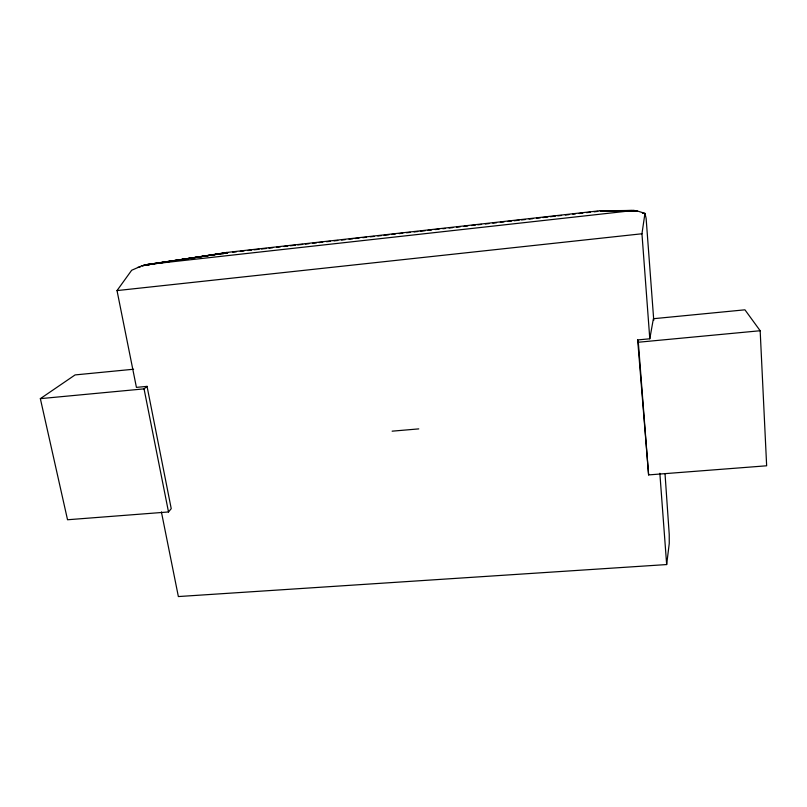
<?xml version="1.0" encoding="UTF-8"?>
<svg xmlns="http://www.w3.org/2000/svg" width="807" height="807" viewBox="0 0 807 807"><rect width="100%" height="100%" fill="white"/><g stroke="black" fill="none" stroke-linecap="round" stroke-linejoin="round"><path stroke-width="1.21" d="M653.761 320.288L646.125 218.344L644.954 213.381L636.249 210.637L600.388 210.688L226.807 252.46L141.971 265.755L131.662 270.264L117.015 290.591L136.423 387.38L147.045 386.371L171.235 508.672L168.512 511.961L67.536 519.758L40.35 398.648L75.091 374.922L133.579 369.233M600.337 211.121L633.868 210.445L145.845 264.706M161.4 511.931L178.367 596.555L666.663 564.557L669.255 543.434L669.225 534.375L665.008 473.507M649.796 338.789L653.388 318.715L744.942 309.817L760.164 330.739L766.65 465.79L648.606 474.909L637.661 339.939L649.796 338.789L641.958 233.768L644.954 213.381L642.453 213.361M40.35 398.648L144.05 388.873L147.045 386.371M222.813 253.983L224.306 253.105L144.826 264.918L227.766 252.762L225.819 253.075M224.578 253.126L226.807 252.46L225.133 252.894M137.694 267.42L140.176 267.036M149.345 264.625L141.971 265.755L144.433 265.412M151.807 264.252L154.258 263.869M156.719 263.496L159.171 263.112M161.632 262.739L165.324 262.174M167.775 261.791L170.237 261.418M172.688 261.034L175.149 260.661M177.611 260.278L186.205 258.956M188.667 258.583L191.128 258.2M193.579 257.826L224.306 253.105L143.676 265.221M146.904 265.059L149.366 264.716M151.827 264.363L154.298 264.02M225.637 253.005L227.766 252.762M232.769 252.208L236.512 251.784M240.264 251.37L244.017 250.947M247.769 250.523L251.522 250.109M254.023 249.827L259.017 249.272M261.518 248.99L266.522 248.435M269.024 248.153L272.776 247.729M276.519 247.315L280.271 246.892M284.024 246.478L287.776 246.054M290.278 245.782L295.281 245.217M297.773 244.935L302.776 244.38M305.278 244.097L309.031 243.684M312.783 243.26L316.536 242.846M319.027 242.564L322.78 242.14M326.532 241.727L330.285 241.303M334.037 240.89L337.79 240.466M341.532 240.052L345.285 239.629M349.038 239.215L352.79 238.791M355.292 238.509L359.044 238.095M362.787 237.672L366.539 237.258M370.292 236.834L374.045 236.411M377.797 235.997L381.54 235.573M384.041 235.301L389.045 234.736M391.546 234.464L395.299 234.04M399.051 233.616L402.794 233.203M406.546 232.779L410.299 232.366M414.052 231.942L417.804 231.528M420.306 231.246L425.299 230.691M427.801 230.409L431.553 229.985M435.306 229.571L439.058 229.148M442.811 228.734L445.303 228.452M449.055 228.028L452.808 227.614M456.56 227.191L460.313 226.777M464.065 226.353L467.808 225.94M471.56 225.516L475.313 225.103M477.815 224.82L481.567 224.396M485.32 223.983L489.062 223.559M492.815 223.146L496.567 222.722M500.32 222.308L504.072 221.885M507.815 221.461L511.567 221.047M514.069 220.765L519.072 220.21M521.574 219.928L525.327 219.514M529.069 219.09L532.822 218.667M536.574 218.253L540.327 217.829M542.829 217.557L547.832 216.992M550.324 216.72L555.327 216.155M557.829 215.873L561.581 215.459M565.334 215.035L569.086 214.622M572.829 214.198L575.33 213.916M579.083 213.502L582.836 213.078M586.588 212.665L590.341 212.241M594.083 211.827L597.836 211.404M601.326 211.02L603.686 210.859M117.015 290.591L641.958 233.768M637.661 339.939L638.317 342.239L760.164 330.739M392.131 431.17L418.772 428.89M637.187 211.03L603.333 210.748L634.857 210.486M632.022 210.536L600.388 210.688L603.313 210.798M603.333 210.748L636.249 210.637M144.05 388.873L168.512 511.961M638.317 342.239L648.606 474.909M659.844 473.265L666.663 564.557"/></g></svg>
